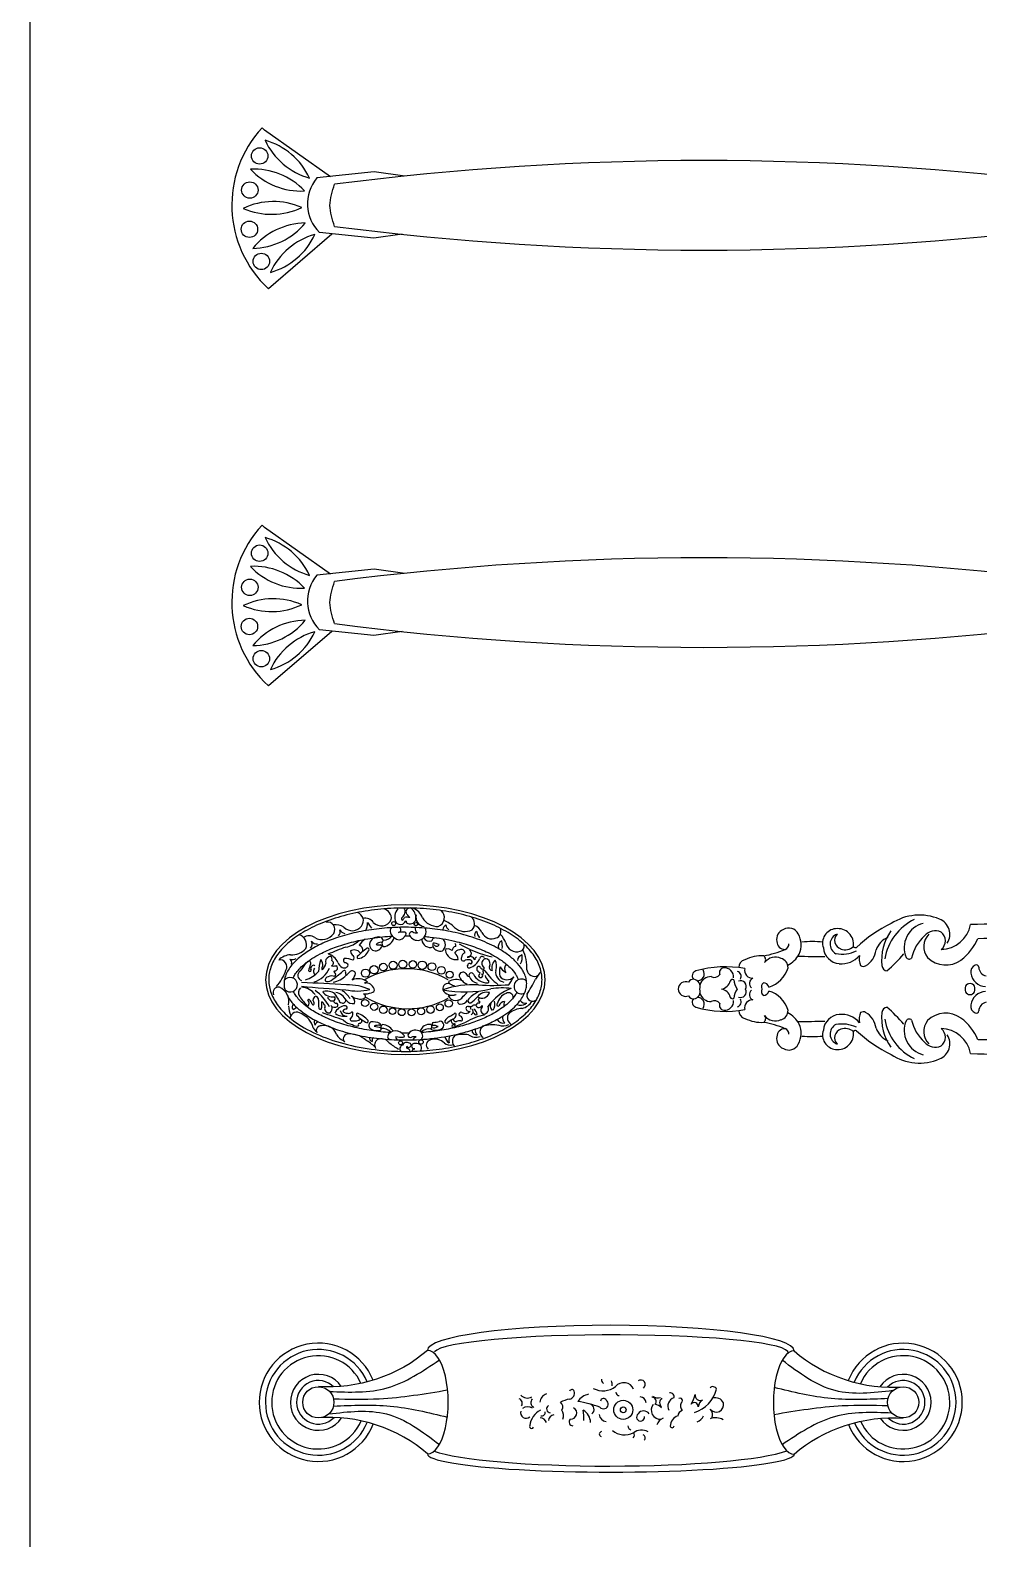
# Model space of a CAD drawing. Header units: millimetres. Extents: x -159347 to -158123, y -76894 to -75818.
# Drawn here: x -159347.4 to -159194.5, y -76325.1 to -76082.1 of the extents above; entities that cross this region are included whole.
import ezdxf

# ---------------------------------------------------------------- set-up
doc = ezdxf.new("R2010")
doc.units = ezdxf.units.MM
doc.header["$LTSCALE"] = 2
doc.header["$MEASUREMENT"] = 0
doc.layers.get('0').update_dxf_attribs({"linetype": 'CONTINUOUS'})
doc.layers.add('标注', color=7, linetype='CONTINUOUS', lineweight=25)

# ---------------------------------------------------------------- blocks, each defined once
blk = doc.blocks.new('新拉手1')
at = {"color": 0, "lineweight": -3}
for centre, radius in [((125347.45, 12451.76), 1.48), ((125360.79, 12452.35), 1.33), ((125329.4, 12426.65), 2.41), ((125335.18, 12429.16), 2.27), ((125341.29, 12430.7), 2.45), ((125347.4, 12431.72), 2.3), ((125353.64, 12432.43), 2.28), ((125360.01, 12432.37), 2.23), ((125366.05, 12431.73), 2.13), ((125372.1, 12430.82), 2.48), ((125377.95, 12428.83), 2.34), ((125383.88, 12426.4), 2.31), ((125328.79, 12407.92), 2.34), ((125334.23, 12405.06), 2.53), ((125378.1, 12404.72), 2.73), ((125383.65, 12406.96), 2.66), ((125340.34, 12402.71), 2.55), ((125346.63, 12401.8), 2.73), ((125352.8, 12401.19), 2.45), ((125359.36, 12401.13), 2.56), ((125365.65, 12401.81), 2.62), ((125372.09, 12402.98), 2.5), ((125350.7, 12374.97), 1.12), ((125365.29, 12374.6), 1.28)]:
    blk.add_circle(centre, radius, dxfattribs=at)
for centre, radius, start, end in [((125340.68, 12453.81), 3.41, 280.16255, 49.483), ((125350.16, 12455.53), 3.02, 135.74765, 205.73518), ((125351.77, 12454.52), 1.82, 252.71703, 16.53972), ((125351.25, 12458.29), 2.17, 276.95513, 348.63437), ((125351.87, 12454.41), 1.76, 20.74193, 101.73681), ((125355.48, 12453.88), 1.41, 41.07103, 134.43883), ((125357.36, 12458.66), 2.96, 195.15371, 251.41777), ((125356.42, 12455.33), 0.532, 284.01846, 93.47048), ((125358.59, 12456.25), 2.67, 291.38235, 37.94445), ((125340.52, 12417.87), 44.17, 50.66224, 60.6735), ((125373.71, 12453.67), 4.03, 300.98635, 34.81149), ((125304.73, 12445), 4.32, 306.53607, 60.46108), ((125311.59, 12440.12), 8.55, 55.10243, 107.72779), ((125308.12, 12444.16), 4.06, 347.86614, 49.48578), ((125311.43, 12444.34), 2.78, 353.24113, 100.17201), ((125319.99, 12467.93), 21.08, 260.43825, 284.9959), ((125322.21, 12451.13), 4.82, 312.19376, 48.1636), ((125328.38, 12448.01), 5.84, 49.56825, 104.23669), ((125323.63, 12450.47), 5.8, 331.99792, 19.58446), ((125325.64, 12446.99), 6.44, 12.06366, 57.52259), ((125338.44, 12459.29), 9.28, 227.42431, 287.83098), ((125342.45, 12449.96), 6.73, 258.34791, 316.64851), ((125349.68, 12447.76), 3.36, 131.6768, 251.3029), ((125350.64, 12456.93), 4.2, 220.34122, 278.01645), ((125351.02, 12449.66), 5.63, 244.55, 334.12035), ((125348.9, 12452.63), 4.51, 293.71239, 330.31456), ((125352.01, 12453.39), 5.05, 255.16843, 290.12615), ((125354.92, 12453.8), 1.17, 111.36021, 274.80368), ((125354.4, 12447.09), 1.69, 3.6417, 112.86542), ((125356.77, 12455.3), 3.19, 236.59275, 331.21786), ((125359.16, 12447.77), 0.95, 96.00431, 184.73397), ((125365.02, 12453), 8.62, 217.93773, 264.45212), ((125359.02, 12422.94), 25.78, 79.17323, 89.91107), ((125362.14, 12448.68), 1.78, 346.50435, 76.07948), ((125364.29, 12449.48), 5.06, 268.7677, 347.32935), ((125372.6, 12450.49), 7.49, 223.66064, 277.15293), ((125366.83, 12447.97), 2.44, 9.42821, 63.17371), ((125373.3, 12455.72), 6.03, 217.60362, 294.35464), ((125401.5, 12481.57), 35.91, 228.00266, 239.94409), ((125377.06, 12450.87), 2.32, 309.2919, 14.59827), ((125378.91, 12449.36), 2.13, 342.60468, 79.35113), ((125393.97, 12462.28), 15.76, 228.44503, 276.01303), ((125394.8, 12449.82), 3.32, 284.37006, 40.78385), ((125394.57, 12442.5), 9.08, 28.83035, 66.84541), ((125410.55, 12449.53), 8.45, 198.26695, 282.04769), ((125412.57, 12444.39), 3.14, 265.25906, 27.32299), ((125286.65, 12436.16), 4.53, 316.79718, 68.77235), ((125294.21, 12431.44), 9.82, 74.95451, 114.03382), ((125293.84, 12434.89), 4.63, 28.20737, 103.80659), ((125289.99, 12435.88), 4.45, 348.06811, 52.00858), ((125300.68, 12465), 24.39, 260.74271, 285.75775), ((125298.86, 12471.24), 37.69, 280.87576, 301.00073), ((125357.93, 12344.46), 102.47, 107.53096, 112.77244), ((125321.3, 12437.07), 0.986, 77.97243, 198.46581), ((125323.25, 12437.47), 2.98, 193.90462, 257.17407), ((125322.18, 12443.04), 5.05, 262.32557, 295.56632), ((125324.44, 12435.99), 2.49, 23.26899, 91.88557), ((125327.63, 12433.96), 3.15, 106.59686, 177.08603), ((125325.54, 12440.41), 0.426, 33.79025, 304.70853), ((125325.54, 12437.8), 2.28, 351.37487, 83.67201), ((125326.32, 12441.53), 0.979, 244.57823, 40.23655), ((125323.8, 12444.7), 8.26, 290.73504, 317.41225), ((125322.79, 12444.86), 11.51, 302.00354, 323.25812), ((125330.79, 12438.24), 1.25, 347.76466, 136.15323), ((125335.22, 12440.89), 2.61, 140.52198, 280.18852), ((125337.77, 12436.94), 7.24, 62.6739, 129.15429), ((125346.36, 12397.68), 42.02, 99.59523, 104.73179), ((125339.38, 12436.07), 6.49, 78.44194, 119.26917), ((125339.57, 12448.89), 7.91, 244.81076, 272.29646), ((125339.33, 12440.06), 0.95, 271.5854, 75.43552), ((125342.13, 12441.88), 1.82, 124.9577, 230.27347), ((125342.11, 12446.62), 6.24, 259.44576, 343.06088), ((125372.97, 12448.71), 8.28, 211.58999, 266.20718), ((125371.94, 12442.19), 1.81, 285.35408, 28.74686), ((125373.91, 12443.52), 0.598, 103.04159, 230.93759), ((125344.07, 12321.15), 124.9, 74.25323, 76.26158), ((125375.82, 12435.2), 9.14, 58.32071, 102.98839), ((125374.57, 12440.28), 0.709, 118.3046, 245.34783), ((125375.03, 12449.75), 8.88, 264.87254, 289.29096), ((125379.58, 12452.4), 13.82, 247.42547, 272.39595), ((125378.39, 12441), 2.99, 306.31705, 41.62541), ((125382.94, 12438.22), 1.03, 105.93347, 204.24685), ((125393.79, 12447.53), 15.3, 219.53011, 251.40026), ((125375.07, 12421.79), 19.01, 41.07855, 66.47615), ((125387.76, 12438.06), 1.74, 115.41196, 212.62838), ((125390.87, 12431.2), 6.87, 77.05136, 126.3063), ((125387.34, 12440.6), 1.02, 251.60207, 39.35168), ((125389.26, 12436.36), 5.02, 53.91767, 102.93434), ((125395.69, 12433.26), 3.87, 121.50477, 187.52939), ((125390.08, 12428.65), 11.96, 48.46226, 79.73701), ((125392.7, 12436.91), 1.03, 340.13315, 106.41978), ((125507.07, 12730.59), 312.63, 249.58382, 252.22315), ((125414.14, 12441.24), 2.38, 265.70332, 349.99741), ((125397.28, 12429.11), 24.48, 33.25306, 40.02906), ((125413.29, 12438.81), 3.78, 338.19225, 32.29986), ((125430.87, 12445.77), 13.52, 193.88216, 247.14958), ((125428.41, 12436.67), 4.36, 230.27778, 353.89419), ((125283.97, 12419.95), 10.23, 103.88556, 149.31883), ((125279.28, 12422.34), 4.19, 34.2539, 101.01173), ((125282.47, 12420.74), 7.05, 69.33026, 117.96393), ((125280.68, 12444.89), 15.03, 273.17936, 308.08821), ((125277.55, 12447.13), 32.15, 290.21872, 324.87429), ((125288.47, 12428.92), 9.47, 292.25973, 347.79512), ((125288.15, 12427.68), 5.38, 333.673, 11.3312), ((125291.89, 12430.73), 5.54, 281.24875, 332.23818), ((125297.33, 12427.59), 0.774, 300.22291, 133.5733), ((125305.32, 12427.38), 6.09, 143.34271, 200.25013), ((125298.31, 12428.18), 4.06, 323.64437, 47.24381), ((125306.71, 12430.26), 3.29, 92.3478, 209.60293), ((125305.69, 12430.96), 2.74, 309.02304, 71.06812), ((125307.73, 12428.59), 0.406, 142.34573, 275.40656), ((125310.34, 12426.05), 3.34, 89.77828, 140.21151), ((125311.26, 12425.47), 2.15, 154.26274, 179.9332), ((125309.05, 12424.38), 1.1, 289.54249, 87.11113), ((125309.67, 12428.4), 2.03, 260.05423, 327.24546), ((125310.08, 12427.96), 1.45, 333.04432, 79.27647), ((125336.92, 12398.42), 35.54, 128.1682, 137.65541), ((125311.37, 12432.08), 1.93, 18.13221, 102.8224), ((125315.03, 12433.88), 4.09, 178.80224, 239.51572), ((125312.41, 12429.97), 2.28, 254.6632, 304.64354), ((125315.83, 12431.96), 2.32, 117.48254, 223.78021), ((125315.69, 12424.86), 3.8, 78.66389, 121.48171), ((125315.82, 12429.62), 0.979, 131.674, 262.29217), ((125315.2, 12424.53), 1.85, 357.964, 97.70677), ((125318.55, 12428.95), 4.19, 56.8948, 137.45135), ((125316.08, 12429.72), 2.15, 8.32186, 106.49183), ((125316.83, 12429.9), 1.38, 253.1343, 5.46453), ((125321.54, 12421.88), 5.18, 85.43209, 150.07872), ((125321.29, 12433.87), 1.48, 252.49807, 28.06109), ((125322.18, 12425.66), 1.41, 299.36256, 99.23852), ((125325.21, 12433.84), 0.774, 159.27999, 327.62025), ((125355.4, 12383.54), 57.98, 117.21006, 120.62628), ((125356.06, 12375.71), 54.38, 59.63332, 118.89121), ((125388.89, 12433.76), 0.725, 272.08781, 45.48251), ((125395.96, 12425.93), 5.3, 171.91972, 231.4562), ((125391.94, 12421.52), 5.3, 33.95425, 103.35795), ((125392.38, 12432.9), 0.55, 195.27131, 301.13405), ((125394.64, 12430.12), 3.03, 79.06838, 130.53714), ((125395.69, 12430), 3.13, 31.97644, 98.73089), ((125395.88, 12430.59), 4.34, 9.38422, 94.69563), ((125396.98, 12429.46), 1.36, 136.99928, 261.38121), ((125397.46, 12424.75), 10.29, 56.37443, 98.83717), ((125396.22, 12432.75), 2.39, 264.20472, 332.82577), ((125398.3, 12424.65), 1.79, 61.13356, 209.779), ((125396.2, 12436.18), 8.09, 274.02632, 337.44106), ((125399.1, 12424.26), 1.96, 0.75239, 88.10498), ((125403.16, 12427.84), 1.5, 151.52345, 251.01102), ((125403.77, 12425.96), 3.23, 39.24099, 126.52064), ((125402.92, 12424.87), 1.58, 3.55329, 98.86465), ((125409.82, 12429.57), 4.48, 133.5035, 190.79449), ((125407.2, 12429.8), 3.06, 350.04232, 98.71676), ((125432.71, 12441.93), 28.7, 207.15748, 235.68751), ((125410.86, 12428.54), 0.968, 131.59283, 255.7098), ((125413.03, 12427.88), 2.43, 186.38131, 249.88183), ((125423.9, 12427.36), 11.84, 165.66089, 188.56573), ((125412.95, 12429.35), 1.07, 16.81463, 118.60153), ((125397.66, 12426.09), 16.7, 354.77426, 12.33269), ((125419.96, 12426.79), 2.91, 178.05065, 227.63765), ((125417.75, 12426.87), 0.694, 28.66903, 178.56312), ((125424.02, 12428.6), 5.83, 193.85301, 228.00258), ((125423.33, 12426.66), 2.92, 142.2571, 224.98366), ((125404.25, 12408.37), 26.16, 31.60716, 50.13879), ((125431.84, 12426.99), 3.8, 104.96127, 147.16565), ((125428.74, 12428.96), 2.72, 314.5101, 38.83836), ((125420.76, 12428.32), 13.01, 359.83508, 28.33885), ((125444.22, 12425.64), 10.63, 169.72588, 244.40303), ((125274.76, 12421.52), 3.68, 349.20913, 137.13728), ((125789.92, 12122.39), 592.23, 149.74091, 150.84296), ((125282.04, 12415.53), 4.79, 225.50904, 116.90852), ((125290.39, 12422.74), 3.07, 175.93387, 302.81911), ((125294.61, 12459.2), 42.65, 261.99115, 279.86656), ((125318.78, 12345.85), 73.29, 78.56789, 103.30376), ((125307.78, 12417.94), 5.27, 57.02876, 161.27803), ((125304.68, 12426.87), 7.48, 255.36525, 322.94155), ((125313.4, 12478.68), 64.16, 266.86148, 288.07674), ((125302.14, 12436.67), 19.22, 295.27978, 320.86057), ((125324.42, 12414.77), 8.46, 122.04683, 149.03397), ((125324.8, 12419.18), 5.6, 25.79991, 150.42241), ((125332.15, 12390.52), 31.18, 94.26009, 104.00644), ((125327.3, 12414.56), 6.77, 27.48808, 113.45889), ((125329.9, 12417.11), 3.46, 240.72203, 9.70112), ((125379.69, 12417.82), 1.82, 91.69657, 202.61176), ((125383.55, 12419.17), 5.91, 200.20539, 277.06425), ((125384.59, 12405.08), 15.39, 88.48088, 108.79629), ((125388.98, 12385.88), 32.7, 76.60314, 104.34687), ((125396.49, 12455.06), 40.62, 247.39867, 269.30568), ((125386.98, 12418.81), 5.13, 66.20532, 131.91525), ((125385.72, 12422.52), 2.18, 177.06124, 250.57557), ((125388.46, 12417.63), 5.9, 44.64376, 84.26608), ((125405.6, 12430.26), 13.68, 209.57782, 240.4617), ((125404.93, 12429.03), 9.73, 207.9195, 258.03), ((125350.73, 11647.44), 771.62, 84.45173, 86.59465), ((125487.23, 12479.21), 102.19, 212.5116, 215.17513), ((125404.74, 12423.51), 1.48, 99.7556, 231.46697), ((125408.73, 12427.06), 8.4, 233.20303, 285.15811), ((125404.99, 12414.33), 8.11, 34.48929, 98.31313), ((125405.25, 12422.03), 3.04, 9.22959, 104.54409), ((125416.86, 12424.35), 2.58, 175.1655, 250.25789), ((125414.85, 12424.87), 3.16, 291.11061, 355.77947), ((125425.78, 12427.52), 11.43, 215.35542, 267.34228), ((125420.63, 12424.65), 0.636, 216.55262, 355.05635), ((125423.37, 12419.54), 4.05, 308.96447, 38.77081), ((125432.72, 12414.44), 4.71, 42.41179, 325.09971), ((125466.75, 12394.11), 33.05, 139.33537, 160.864), ((125440.34, 12419.55), 3.56, 258.62039, 24.01706), ((125257.28, 12418.07), 17.02, 314.33552, 335.19421), ((125273.74, 12404.33), 4.69, 5.73347, 123.08352), ((125338.76, 12380.61), 59.15, 145.09978, 151.0171), ((125291.43, 12405.22), 5.99, 38.60216, 137.423), ((125301.29, 12273.37), 141.51, 86.51721, 94.4742), ((125288.59, 12403.84), 4.4, 319.42279, 36.00272), ((125287.3, 12397.43), 10.23, 32.34819, 61.64527), ((125291.71, 12405.98), 7.13, 353.50779, 76.18173), ((125282.58, 12406.3), 13.78, 345.72859, 11.08703), ((125259.39, 12369.34), 58.88, 37.74466, 49.83405), ((125303.99, 12412.43), 0.801, 86.31398, 216.32082), ((125300.12, 12407.24), 5.71, 12.0536, 55.57346), ((125304.07, 12402.75), 10.48, 27.71785, 90.15945), ((125306.55, 12405.63), 0.645, 202.23998, 40.78258), ((125307.54, 12406.72), 0.839, 61.51302, 233.17031), ((125308.44, 12408.56), 1.22, 103.53819, 245.4641), ((125308.63, 12408.52), 1.32, 334.25219, 110.82317), ((125309.99, 12406.88), 1.08, 99.76167, 205.06433), ((125308.84, 12404.15), 2.28, 314.55379, 85.48758), ((125308.9, 12406.17), 7.63, 21.38706, 74.53492), ((125314.7, 12408.23), 1.49, 204.19493, 29.08275), ((125316, 12406.75), 2.21, 10.93507, 90.05456), ((125316.91, 12409.69), 4.2, 31.86737, 83.82989), ((125320.08, 12408.82), 2.53, 220.86622, 359.76517), ((125324.55, 12421.71), 10.62, 247.40649, 297.83313), ((125316.56, 12406.92), 6.34, 17.30959, 51.86077), ((125318.64, 12395.04), 21.32, 63.3493, 70.82509), ((125327.69, 12412.35), 1.82, 359.31429, 73.48041), ((125356.99, 12459.84), 55.77, 240.74001, 299.35346), ((125383.69, 12411.78), 1.62, 68.73834, 142.87456), ((125388.34, 12419.58), 9.04, 228.91453, 295.45327), ((125402.73, 12403.54), 13.13, 143.16192, 164.42468), ((125392.28, 12407.7), 2.29, 195.9495, 307.80487), ((125399.85, 12401.65), 7.48, 118.31577, 145.46939), ((125473.87, 13753.59), 1341.4, 266.67204, 267.93008), ((125407.09, 12398.42), 14.59, 98.96938, 137.69134), ((125394.92, 12407.11), 1.78, 343.41133, 39.22175), ((125397.47, 12406.13), 0.966, 150.83677, 334.57448), ((125483.31, 12303.53), 132.9, 125.57997, 129.74498), ((125404.58, 12407.87), 1.62, 126.07461, 248.94656), ((125405.62, 12413.04), 4.35, 242.69064, 301.44713), ((125403.66, 12405.93), 0.546, 300.19431, 52.80123), ((125408.25, 12409.07), 3.41, 59.27331, 131.7187), ((125421.66, 12397.47), 15.81, 106.46221, 157.02616), ((125407.58, 12411.75), 2.43, 277.3299, 6.08918), ((125386.48, 12407.21), 27.88, 340.95972, 357.09672), ((125427.63, 12394.5), 17.47, 106.14941, 139.67437), ((125412.48, 12405.24), 5.01, 0.88106, 34.19157), ((125420, 12404.85), 0.947, 36.37882, 166.22197), ((125424.37, 12408.43), 3.4, 299.47347, 74.57136), ((125306.88, 12403.62), 28.5, 177.63514, 204.95841), ((125292.19, 12396.06), 10.76, 153.49237, 185.41046), ((125280.45, 12399.09), 4.17, 284.33316, 353.71559), ((125306.52, 12402.28), 8.25, 159.48362, 207.68049), ((125294.34, 12403.41), 6.95, 314.52908, 14.69909), ((125300.99, 12403.19), 1.98, 342.59175, 87.86623), ((125285.26, 12324.46), 73.53, 59.45237, 77.52079), ((125305.99, 12400.87), 3.55, 150.84124, 238.44976), ((125305.15, 12399.95), 2.35, 244.28016, 329.4229), ((125307.59, 12397.88), 1.79, 217.34432, 349.3302), ((125307.23, 12403.62), 0.998, 132.6693, 212.90892), ((125304.97, 12400.6), 2.87, 320.18811, 60.0572), ((125306.98, 12402.52), 1.89, 19.82898, 102.89085), ((125310.41, 12404.97), 2.45, 227.71402, 270.82772), ((125318.99, 12393.68), 10.39, 108.34131, 158.11508), ((125310.27, 12398.12), 2.08, 299.09236, 4.7229), ((125315.67, 12399.65), 3.59, 202.25326, 299.11394), ((125315.89, 12399.57), 1.71, 122.89518, 213.14173), ((125316.87, 12405.37), 7.15, 250.3188, 284.64427), ((125317.04, 12394.15), 2.39, 80.9404, 237.23148), ((125315.83, 12401.99), 1.31, 228.77572, 334.98031), ((125315.96, 12402.23), 1.32, 322.64609, 100.61004), ((125319.85, 12397.47), 1.52, 327.22509, 139.95441), ((125317.75, 12396.95), 3.39, 288.9855, 354.80471), ((125324.7, 12391.15), 6.93, 8.45341, 102.26481), ((125328.55, 12398.38), 5.34, 184.82523, 235.35672), ((125389.26, 12389.13), 8.28, 95.01666, 158.07907), ((125360.81, 12422.43), 38.53, 304.56256, 317.00272), ((125388.38, 12396.62), 0.77, 322.14801, 78.52653), ((125392.95, 12396.87), 1.91, 127.43885, 225.75406), ((125396.81, 12411.52), 14.06, 249.05116, 272.60169), ((125397.51, 12400.77), 2.78, 61.01382, 159.78805), ((125397.21, 12402.59), 2.46, 200.3961, 268.28774), ((125396.37, 12398.69), 1.63, 311.44452, 62.0648), ((125394.22, 12396.31), 8.31, 25.50023, 56.07088), ((125410.25, 12403.51), 9.28, 203.01708, 255.26816), ((125403.51, 12403.62), 1.7, 129.36335, 244.79119), ((125403.5, 12404.28), 1.25, 69.24001, 148.67475), ((125404.34, 12396.76), 5.54, 74.39018, 106.34442), ((125406.24, 12400.4), 1.75, 103.42704, 248.46078), ((125408.2, 12397.87), 2.75, 160.98761, 199.01244), ((125406.78, 12397.26), 1.22, 193.30315, 311.08194), ((125406.32, 12399.46), 3.36, 291.93819, 20.9019), ((125416.75, 12399.3), 7.41, 132.20685, 169.41581), ((125410.08, 12403.83), 1.95, 310.33442, 29.62732), ((125418.03, 12402.33), 6.69, 179.84953, 218.99391), ((125417.54, 12402.81), 1.06, 209.38826, 324.4303), ((125414.92, 12405.27), 2.57, 319.19986, 1.06923), ((125417.36, 12403.96), 2.05, 300.66327, 33.04242), ((125420.6, 12400.45), 1.35, 143.9726, 322.55283), ((125399.24, 12409.57), 21.91, 337.64281, 349.06174), ((125485.35, 12359.24), 75.2, 142.0692, 147.16737), ((125431.06, 12393.68), 4.42, 65.98281, 121.4174), ((125434.58, 12399.98), 2.85, 159.41562, 232.77461), ((125431.48, 12407.42), 12.57, 274.37214, 314.02802), ((125439.26, 12402.65), 4.38, 148.53421, 282.67344), ((125283.8, 12389.05), 3.75, 103.32578, 191.00509), ((125285.01, 12385.62), 7.37, 12.67646, 106.34953), ((125304.43, 12391.12), 12.83, 197.57841, 227.31342), ((125307.37, 12389.24), 12.93, 172.66241, 195.09417), ((125292.82, 12389.71), 4.36, 298.17135, 16.36837), ((125321.26, 12393.89), 2.41, 183.35954, 297.52131), ((125322.38, 12395.07), 3.33, 270.0066, 340.86614), ((125325.99, 12388.86), 1.31, 150.26455, 246.62315), ((125324.39, 12392.21), 2.74, 279.64213, 0.12484), ((125329.83, 12395.11), 3.95, 227.03004, 283.50462), ((125331.07, 12391.79), 0.617, 238.51955, 37.77829), ((125336.67, 12388.43), 5.11, 128.28996, 230.11466), ((125334.77, 12386.8), 5.78, 31.52553, 102.56942), ((125337.23, 12387.48), 1.85, 26.01113, 151.94331), ((125341.01, 12401.15), 13.9, 247.09484, 264.28076), ((125151.6, 12393.59), 188.13, 358.09084, 358.8515), ((125341.58, 12384.86), 5.31, 4.32374, 110.90655), ((125372.79, 12381.45), 8.24, 94.47191, 162.97346), ((125369.88, 12387.67), 3.02, 310.75447, 41.4676), ((125374.07, 12389.44), 1.05, 148.13743, 262.80176), ((125377.17, 12387.83), 4.53, 65.14099, 151.48947), ((125373.45, 12391.48), 4.69, 267.89526, 315.0632), ((125375.06, 12384.82), 3.75, 63.07491, 107.407), ((125375.27, 12389.51), 6.19, 258.81964, 333.24184), ((125376.66, 12388.25), 4.41, 339.76519, 56.88729), ((125382.31, 12391.59), 0.966, 139.67932, 291.60359), ((125379.03, 12393.75), 10.11, 298.19859, 329.76542), ((125389.19, 12392.22), 3.83, 171.91721, 248.23461), ((125390.93, 12396.85), 5.06, 219.93958, 300.4068), ((125398.51, 12375.24), 14.88, 98.11926, 135.6831), ((125389.61, 12392.16), 3.89, 4.85415, 59.05674), ((125345.51, 12534.77), 153.48, 289.36556, 294.07337), ((125415.63, 12384.14), 3.67, 32.27105, 102.03887), ((125421.86, 12387.92), 3.62, 129.27384, 210.27168), ((125428.59, 12388.32), 6.55, 156.16834, 255.72224), ((125431.26, 12383.54), 11.41, 84.06678, 139.41095), ((125299.68, 12379.83), 4.35, 106.91155, 210.66248), ((125301.25, 12377.35), 7.23, 25.35423, 113.1889), ((125314.65, 12382.93), 7.29, 199.88357, 254.23354), ((125303.03, 12378.4), 8.29, 8.66524, 41.28039), ((125309.55, 12382.09), 2.96, 304.52865, 18.58229), ((125318.49, 12374.77), 5.93, 137.74045, 227.90293), ((125318.63, 12369.35), 10.44, 48.14439, 115.75055), ((125340.33, 12391.8), 20.78, 224.88489, 247.76792), ((125326.18, 12374.69), 5.1, 9.4109, 52.76694), ((125329.2, 12379.04), 4.05, 299.75581, 350.55323), ((125338.26, 12370.76), 6.07, 109.44495, 230.00137), ((125336.75, 12365.47), 11.02, 28.763, 92.69122), ((125338.82, 12385.66), 1.53, 276.42078, 7.06671), ((125341.83, 12381.42), 4.68, 29.86955, 108.69668), ((125349.99, 12379.89), 5.84, 105.45943, 203.41843), ((125344.57, 12370.41), 6.24, 346.34305, 82.08713), ((125349.39, 12379.26), 6.33, 31.5563, 98.69968), ((125350.56, 12375.8), 4.83, 61.81644, 99.49321), ((125348.4, 12377.96), 2.94, 344.35846, 62.41045), ((125353.45, 12381.6), 1.65, 248.23731, 36.15557), ((125358.43, 12381.43), 1.22, 113.76556, 251.52638), ((125361.76, 12380.97), 4.14, 51.4904, 157.55582), ((125359.68, 12388.78), 8.66, 259.11711, 286.91947), ((125362.48, 12378.67), 1.85, 98.7651, 238.80927), ((125361.68, 12379.07), 5.79, 15.28171, 62.58874), ((125372.17, 12377.35), 8.03, 92.24213, 138.23757), ((125363.95, 12379.25), 3.57, 326.91926, 22.0382), ((125375.06, 12386.18), 2.92, 189.34357, 250.12845), ((125367.53, 12366.55), 16.48, 26.39276, 42.41013), ((125389.43, 12374.82), 7.21, 142.15305, 187.4797), ((125392.31, 12371.74), 7.53, 44.01429, 143.61181), ((125395.75, 12375.83), 5.43, 31.30252, 74.80091), ((125402.97, 12384.69), 9.33, 235.82376, 280.12745), ((125404.26, 12380.02), 4.1, 139.23319, 199.45209), ((125408.5, 12378.49), 4.9, 148.86926, 279.09359), ((125412.05, 12375.44), 9.55, 60.89146, 144.18835), ((125420.36, 12388.57), 6.03, 232.54478, 307.45828), ((125356.76, 12374.89), 11.13, 201.66718, 248.25163), ((125354.65, 12370.94), 3.92, 70.31046, 174.70911), ((125359.27, 12371.16), 8.53, 179.05065, 231.17908), ((125354.51, 12367.21), 2.76, 257.81003, 10.04737), ((125411.03, 12413.26), 70.51, 217.10602, 220.259), ((125356.92, 12380.65), 10.15, 257.93103, 277.62121), ((125355.32, 12372.82), 1.93, 7.55203, 70.51491), ((125357.42, 12373.15), 0.206, 203.51289, 340.63751), ((125365.09, 12368.22), 8.92, 129.95248, 146.93548), ((125362.6, 12366.69), 4.79, 125.48642, 207.5877), ((125389.91, 12352.89), 36.26, 147.56646, 150.78715), ((125359.39, 12371.41), 0.928, 297.15991, 95.04729), ((125360.62, 12371.11), 4.14, 37.6267, 107.57287), ((125356.77, 12370.37), 7.84, 317.48789, 24.66939), ((125373.22, 12371.33), 6.45, 173.86984, 256.39467), ((125373.27, 12369.01), 7.13, 42.3256, 155.02451), ((125383.78, 12377.51), 6.41, 215.24761, 282.94545), ((125390.56, 12372.72), 5.54, 141.03033, 251.90453)]:
    blk.add_arc(centre, radius, start, end, dxfattribs=at)
at = {"color": 0, "lineweight": -3, "extrusion": (0, 0, -1)}
blk.add_ellipse((125357.66, 12411.19), major_axis=(-91.07, 0), ratio=0.535005, dxfattribs=at)
at = {"color": 0, "lineweight": -3}
for points, knots in [([(125268.59, 12411.19), (125268.59, 12413.98), (125269.07, 12416.77), (125271.01, 12422.29), (125272.47, 12425.03), (125276.36, 12430.37), (125278.79, 12432.97), (125284.54, 12437.91), (125287.87, 12440.25), (125295.31, 12444.59), (125299.42, 12446.58), (125308.28, 12450.12), (125313.03, 12451.68), (125323, 12454.3), (125328.22, 12455.36), (125338.94, 12456.96), (125344.45, 12457.49), (125355.55, 12458), (125361.14, 12457.97), (125373.89, 12457.28), (125381, 12456.43), (125394.62, 12453.84), (125401.13, 12452.1), (125413.15, 12447.85), (125418.67, 12445.35), (125428.37, 12439.73), (125432.56, 12436.62), (125438.65, 12430.73), (125440.85, 12428.02), (125444.22, 12422.49), (125445.4, 12419.66), (125446.73, 12413.99), (125446.89, 12411.14), (125446.21, 12405.45), (125445.36, 12402.61), (125442.64, 12397.01), (125440.77, 12394.26), (125436.03, 12388.93), (125433.17, 12386.37), (125426.55, 12381.55), (125422.79, 12379.29), (125414.52, 12375.19), (125410.01, 12373.35), (125400.39, 12370.14), (125395.29, 12368.78), (125384.68, 12366.59), (125379.18, 12365.77), (125367.97, 12364.69), (125362.27, 12364.44), (125350.89, 12364.51), (125345.2, 12364.84), (125334.05, 12366.06), (125328.59, 12366.95), (125318.09, 12369.27), (125313.05, 12370.7), (125303.58, 12374.03), (125299.15, 12375.93), (125291.07, 12380.13), (125287.42, 12382.43), (125281.03, 12387.32), (125278.29, 12389.92), (125273.8, 12395.29), (125272.06, 12398.07), (125269.6, 12403.68), (125268.87, 12406.53), (125268.61, 12409.98), (125268.59, 12410.59), (125268.59, 12411.19)], [0, 0, 0, 0, 0.1857, 0.1857, 0.3714, 0.3714, 0.5571, 0.5571, 0.7428, 0.7428, 0.9285, 0.9285, 1.1142, 1.1142, 1.2999, 1.2999, 1.4856, 1.4856, 1.6713, 1.6713, 1.912653, 1.912653, 2.154005, 2.154005, 2.395357, 2.395357, 2.636709, 2.636709, 2.826494, 2.826494, 3.01628, 3.01628, 3.206066, 3.206066, 3.395852, 3.395852, 3.585637, 3.585637, 3.775423, 3.775423, 3.965209, 3.965209, 4.154995, 4.154995, 4.34478, 4.34478, 4.534566, 4.534566, 4.724352, 4.724352, 4.914137, 4.914137, 5.103923, 5.103923, 5.293709, 5.293709, 5.483495, 5.483495, 5.67328, 5.67328, 5.863066, 5.863066, 6.052852, 6.052852, 6.242637, 6.242637, 6.283185, 6.283185, 6.283185, 6.283185]), ([(125278.59, 12413.75), (125278.59, 12414.76), (125278.69, 12415.76), (125279.14, 12417.83), (125279.48, 12418.89), (125280.45, 12421.12), (125281.07, 12422.28), (125282.67, 12424.66), (125283.63, 12425.89), (125285.91, 12428.37), (125287.23, 12429.63), (125290.22, 12432.12), (125291.89, 12433.35), (125295.95, 12436.01), (125298.4, 12437.41), (125303.75, 12440.06), (125306.64, 12441.31), (125312.77, 12443.6), (125316.02, 12444.65), (125324.84, 12447.06), (125330.64, 12448.23), (125342.65, 12449.88), (125348.85, 12450.35), (125360.29, 12450.54), (125365.52, 12450.37), (125375.82, 12449.51), (125380.88, 12448.82), (125390.89, 12446.93), (125395.82, 12445.7), (125404.18, 12443.05), (125407.71, 12441.72), (125414.25, 12438.81), (125417.25, 12437.24), (125422.62, 12433.95), (125425, 12432.23), (125429.06, 12428.77), (125430.74, 12427.02), (125432.99, 12424.19), (125433.74, 12423.07), (125434.97, 12420.92), (125435.44, 12419.88), (125436.16, 12417.87), (125436.41, 12416.9), (125436.7, 12415.01), (125436.75, 12414.08), (125436.67, 12412.22), (125436.54, 12411.29), (125436.07, 12409.35), (125435.73, 12408.35), (125434.81, 12406.28), (125434.22, 12405.21), (125432.75, 12402.99), (125431.87, 12401.86), (125428.93, 12398.57), (125426.47, 12396.37), (125421.01, 12392.49), (125418.17, 12390.77), (125411.86, 12387.56), (125408.4, 12386.06), (125400.95, 12383.36), (125396.98, 12382.16), (125388.65, 12380.11), (125384.3, 12379.27), (125375.36, 12377.97), (125370.77, 12377.51), (125361.5, 12377.01), (125356.83, 12376.97), (125347.53, 12377.29), (125342.91, 12377.66), (125333.87, 12378.79), (125329.45, 12379.55), (125320.09, 12381.64), (125315.21, 12383.06), (125306.2, 12386.32), (125302.07, 12388.17), (125295.74, 12391.62), (125293.32, 12393.15), (125289.04, 12396.29), (125287.18, 12397.89), (125284.05, 12401.08), (125282.78, 12402.66), (125281.16, 12405.12), (125280.64, 12406.04), (125279.66, 12408.12), (125279.26, 12409.27), (125278.73, 12411.48), (125278.6, 12412.55), (125278.59, 12413.66), (125278.59, 12413.71), (125278.59, 12413.75)], [0, 0, 0, 0, 0.114246, 0.114246, 0.228492, 0.228492, 0.342739, 0.342739, 0.456985, 0.456985, 0.571231, 0.571231, 0.685477, 0.685477, 0.823228, 0.823228, 0.960978, 0.960978, 1.098728, 1.098728, 1.319497, 1.319497, 1.540265, 1.540265, 1.725246, 1.725246, 1.910228, 1.910228, 2.105353, 2.105353, 2.264135, 2.264135, 2.422917, 2.422917, 2.5817, 2.5817, 2.740482, 2.740482, 2.84647, 2.84647, 2.952459, 2.952459, 3.058447, 3.058447, 3.164436, 3.164436, 3.270425, 3.270425, 3.376413, 3.376413, 3.482402, 3.482402, 3.58839, 3.58839, 3.786142, 3.786142, 3.951318, 3.951318, 4.116494, 4.116494, 4.281669, 4.281669, 4.446845, 4.446845, 4.612021, 4.612021, 4.777197, 4.777197, 4.942372, 4.942372, 5.107548, 5.107548, 5.307307, 5.307307, 5.507067, 5.507067, 5.653031, 5.653031, 5.798994, 5.798994, 5.944958, 5.944958, 6.035176, 6.035176, 6.15641, 6.15641, 6.277645, 6.277645, 6.283185, 6.283185, 6.283185, 6.283185]), ([(125284.93, 12419.34), (125285.09, 12419.65), (125285.27, 12419.98), (125285.95, 12421.13), (125286.55, 12422), (125288.04, 12423.84), (125288.92, 12424.8), (125290.97, 12426.76), (125292.14, 12427.76), (125294.78, 12429.77), (125296.24, 12430.77), (125300.08, 12433.13), (125302.6, 12434.48), (125308.09, 12437.01), (125311.07, 12438.2), (125317.42, 12440.36), (125320.78, 12441.33), (125327.81, 12443.02), (125331.46, 12443.74), (125339.09, 12444.9), (125343.06, 12445.34), (125347.09, 12445.62)], [0.265293, 0.265293, 0.265293, 0.265293, 0.306202, 0.306202, 0.40827, 0.40827, 0.510337, 0.510337, 0.612965, 0.612965, 0.715592, 0.715592, 0.859843, 0.859843, 1.004093, 1.004093, 1.148344, 1.148344, 1.292594, 1.292594, 1.44141, 1.44141, 1.44141, 1.44141]), ([(125367.62, 12445.66), (125371.71, 12445.39), (125375.75, 12444.96), (125383.93, 12443.74), (125388.05, 12442.92), (125395.91, 12440.96), (125399.65, 12439.82), (125406.62, 12437.28), (125409.85, 12435.88), (125415.67, 12432.91), (125418.26, 12431.34), (125422, 12428.7), (125423.33, 12427.63), (125425.63, 12425.57), (125426.61, 12424.57), (125428.27, 12422.65), (125428.96, 12421.72), (125430, 12420.09), (125430.39, 12419.37), (125430.69, 12418.69)], [1.692717, 1.692717, 1.692717, 1.692717, 1.84366, 1.84366, 2.006461, 2.006461, 2.169262, 2.169262, 2.332063, 2.332063, 2.494864, 2.494864, 2.603234, 2.603234, 2.708011, 2.708011, 2.812789, 2.812789, 2.905422, 2.905422, 2.905422, 2.905422]), ([(125345.09, 12383.06), (125343.87, 12383.16), (125342.66, 12383.28), (125335.96, 12384), (125330.61, 12384.9), (125321.45, 12387), (125317.53, 12388.12), (125310.23, 12390.64), (125306.84, 12392.04), (125301.35, 12394.71), (125299.14, 12395.95), (125295.56, 12398.22), (125294.13, 12399.24), (125291.55, 12401.26), (125290.41, 12402.28), (125287.9, 12404.78), (125286.74, 12406.22), (125285.45, 12408.22), (125285.09, 12408.86), (125284.5, 12410.08), (125284.27, 12410.66), (125284.09, 12411.21)], [4.866456, 4.866456, 4.866456, 4.866456, 4.911714, 4.911714, 5.117851, 5.117851, 5.284617, 5.284617, 5.451382, 5.451382, 5.582699, 5.582699, 5.686698, 5.686698, 5.790696, 5.790696, 5.949251, 5.949251, 6.029799, 6.029799, 6.112614, 6.112614, 6.112614, 6.112614]), ([(125430.82, 12410.13), (125430.67, 12409.78), (125430.5, 12409.41), (125429.89, 12408.24), (125429.36, 12407.38), (125428.02, 12405.57), (125427.22, 12404.63), (125425.33, 12402.67), (125424.23, 12401.67), (125421.67, 12399.59), (125420.19, 12398.52), (125416.92, 12396.41), (125415.13, 12395.37), (125410.34, 12392.88), (125407.17, 12391.48), (125400.32, 12388.93), (125396.64, 12387.78), (125388.89, 12385.8), (125384.83, 12384.96), (125376.44, 12383.65), (125372.13, 12383.17), (125367.21, 12382.84), (125366.66, 12382.81), (125366.11, 12382.78)], [3.364157, 3.364157, 3.364157, 3.364157, 3.413707, 3.413707, 3.517207, 3.517207, 3.620707, 3.620707, 3.724207, 3.724207, 3.833582, 3.833582, 3.942957, 3.942957, 4.104417, 4.104417, 4.265876, 4.265876, 4.427335, 4.427335, 4.588795, 4.588795, 4.608991, 4.608991, 4.608991, 4.608991])]:
    blk.add_open_spline(points, degree=3, knots=knots, dxfattribs=at)
for points in [[(125355.28, 12445.97), (125356.86, 12445.99), (125358.44, 12445.99), (125360.02, 12445.97)], [(125357.94, 12382.55), (125356.89, 12382.54), (125355.84, 12382.55), (125354.79, 12382.57)]]:
    blk.add_open_spline(points, degree=3, dxfattribs=at)
blk = doc.blocks.new('LH-46')
for p, q in [((-5.01, -47.47), (-5.68, -52.4)), ((4.34, -47.88), (4.95, -52.44)), ((-5.68, -52.4), (-4.71, -61.62)), ((4.95, -52.44), (4.04, -61.17)), ((-4.87, -59.38), (-12.38, -70)), ((4.32, -59.17), (13.08, -69.37)), ((-12.38, -70), (-12.77, -70.41))]:
    blk.add_line(p, q)
for centre in [(-8.25, -70.79), (8.7, -70.52), (-2.77, -72.37), (3.53, -72.43)]:
    blk.add_circle(centre, 1.32)
for centre, radius, start, end in [((457.07, 0.63), 464.58, 172.658, 187.342), ((-457.7, 0.63), 464.58, 352.658, 7.342), ((0.04, -72.95), 11.22, 114.9122, 164.3557), ((-15.49, -59.74), 11.22, 294.9176, 344.3503), ((-0.58, -56.64), 6.47, 230.3226, 315.5787), ((15.17, -58.89), 11.22, 195.6497, 245.0824), ((-0.35, -72.09), 11.22, 15.6443, 65.0878), ((5.08, -71.72), 11.22, 133.3998, 182.8432), ((-13.83, -64.13), 11.22, 313.4051, 2.8379), ((10.29, -68.57), 11.22, 156.1609, 205.6044), ((-10.09, -68.88), 11.22, 336.1663, 25.599), ((13.74, -63.26), 11.22, 181.0105, 230.454), ((-4.62, -72.11), 11.22, 1.0159, 50.4486), ((-0.36, -56.97), 18.29, 227.3026, 317.3026)]:
    blk.add_arc(centre, radius, start, end)
blk.add_spline([(3.07, -58.74), (-0.31, -59.49), (-3.7, -58.74)], degree=3)
blk = doc.blocks.new('ls123456')
at = {"color": 0, "lineweight": -3}
for centre, radius, start, end in [((325169.38, 85318.25), 1.67, 25.4651, 121.7149), ((325177.13, 85317.5), 2.32, 95.1031, 199.5208), ((325177.28, 85317.3), 2.53, 352.3176, 98.0031), ((325195.72, 85300.2), 22.68, 115.6773, 132.9414), ((325193.42, 85313.47), 8.72, 115.944, 170.0952), ((325190.45, 85313.72), 8.29, 67.0553, 123.3899), ((325192.03, 85316.75), 4.05, 104.3172, 202.7208), ((325192.7, 85318.91), 2.63, 327.1779, 68.0266), ((325193.82, 85321.39), 4.93, 271.4725, 349.2465), ((325204.22, 85193.15), 127.44, 88.5414, 92.4978), ((325169.05, 85318.13), 1.63, 109.841, 193.0784), ((325168.77, 85317.78), 1.31, 180.7937, 270.1616), ((325168.52, 85317.3), 0.864, 287.1316, 5.2278), ((325167.87, 85317.2), 3.5, 335.2283, 30.392), ((325173.17, 85302.69), 15.06, 83.4768, 96.5232), ((325177.75, 85317.33), 1.72, 110.0612, 243.4637), ((325178.23, 85317.94), 1.47, 136.8362, 251.4121), ((325186.75, 85315.22), 3.5, 114.0792, 160.4136), ((325192.36, 85314.79), 8.03, 144.3716, 186.6063), ((325195.59, 85313.73), 6.56, 131.2444, 168.0547), ((325193.99, 85316.93), 2.86, 135.7302, 217.9966), ((325192.98, 85317.25), 2.22, 65.0465, 140.5165), ((325192.82, 85317.85), 1.79, 309.2239, 52.1739), ((325191.94, 85321.67), 8.63, 306.9283, 336.7271), ((325196.24, 85582.49), 264.26, 270.7872, 272.4564), ((325164.95, 85309.78), 5.68, 86.1327, 117.7082), ((325162.66, 85330.73), 15.51, 279.9049, 293.2004), ((325164.92, 85314.84), 0.735, 320.3553, 56.1279), ((325167.2, 85313.1), 2.13, 64.2203, 143.5406), ((325167.76, 85313.57), 1.5, 357.8083, 75.7142), ((325167.25, 85317.71), 4.27, 297.3456, 332.4503), ((325183.22, 86033.75), 718.47, 269.01306, 269.36017), ((325177.73, 85316.97), 2.79, 185.0661, 265.225), ((325177.91, 85321.26), 5.54, 260.3887, 295.2571), ((325177.89, 85317.87), 3.71, 263.9303, 320.5488), ((325178.43, 85318.46), 2.03, 250.8088, 312.2406), ((325180.1, 85317.09), 0.33, 201.8561, 301.8103), ((325183.25, 85314.99), 2.55, 168.165, 206.0249), ((325180.08, 85316.79), 3.39, 299.6091, 353.2665), ((325168.67, 85331.84), 25.06, 311.2759, 320.0833), ((325188.78, 85315.48), 0.563, 211.4153, 314.6657), ((325194.67, 85318.18), 4.21, 225.7252, 305.7466), ((325154.63, 85312.21), 0.825, 105.4848, 220.8792), ((325159.17, 85296.6), 17.08, 79.4476, 106.1992), ((325154.63, 85312.55), 1.12, 268.4457, 33.3278), ((325158.94, 85312.74), 0.754, 93.9399, 204.7611), ((325159.04, 85312.05), 1.45, 354.8235, 96.237), ((325160.88, 85312.15), 0.827, 327.7296, 74.4846), ((325162.48, 85313.67), 1.15, 98.8504, 186.1616), ((325163.51, 85313.08), 1.25, 165.3703, 274.1211), ((325164.83, 85314.81), 4.61, 287.0385, 343.7092), ((325181.38, 85314.54), 0.79, 237.618, 298.3706), ((325185.3, 85313.92), 0.909, 183.1159, 264.2396), ((325199.74, 85312.92), 1.04, 107.0664, 195.2077), ((325201.17, 85312.94), 2.45, 186.8713, 267.4163), ((325199.63, 85313.62), 0.361, 357.3849, 122.8277), ((325201.51, 85313.7), 1.53, 183.0743, 256.9373), ((325152.77, 85310.07), 1.21, 67.7918, 178.8177), ((325152.77, 85310.12), 1.21, 181.1823, 292.2082), ((325154, 85310.82), 0.856, 86.0531, 154.5947), ((325153.85, 85310.45), 1.24, 343.1087, 80.0795), ((325153.85, 85309.73), 1.24, 279.9205, 16.8913), ((325156.81, 85310.29), 1.81, 87.3639, 165.7418), ((325157.4, 85312.98), 1.01, 239.5715, 327.0857), ((325158.23, 85311.84), 1.78, 280.5065, 345.2061), ((325158.23, 85308.34), 1.78, 14.7939, 79.4935), ((325160.3, 85311.29), 0.363, 53.474, 164.4391), ((325163.15, 85311.66), 2.63, 181.5593, 216.4113), ((325163.15, 85308.53), 2.63, 143.5887, 178.4407), ((325161.61, 85310.53), 0.911, 331.1037, 112.811), ((325161.61, 85309.65), 0.911, 247.189, 28.8963), ((325163.94, 85310.99), 0.908, 112.2523, 232.2687), ((325165.88, 85310.4), 0.926, 130.2167, 199.2742), ((325165.88, 85309.79), 0.926, 160.7258, 229.7833), ((325165.27, 85310.16), 0.946, 14.881, 89.4118), ((325198.58, 85310.19), 0.796, 353.1064, 186.8936), ((325198.58, 85310), 0.796, 173.1064, 6.8936), ((325154, 85309.37), 0.856, 205.4053, 273.9469), ((325154.63, 85307.97), 0.825, 139.1208, 254.5152), ((325154.63, 85307.63), 1.12, 326.6722, 91.5543), ((325156.81, 85309.89), 1.81, 194.2582, 272.6361), ((325157.4, 85307.21), 1.01, 32.9143, 120.4285), ((325158.94, 85307.44), 0.754, 155.2389, 266.0601), ((325159.04, 85308.13), 1.45, 263.763, 5.1765), ((325160.3, 85308.89), 0.363, 195.5609, 306.526), ((325160.88, 85308.03), 0.827, 285.5154, 32.2704), ((325163.51, 85307.1), 1.25, 85.8789, 194.6297), ((325163.94, 85309.19), 0.908, 127.7313, 247.7477), ((325165.27, 85310.02), 0.946, 270.5882, 345.119), ((325164.83, 85305.37), 4.61, 16.2908, 72.9615), ((325201.17, 85307.24), 2.45, 92.5837, 173.1287), ((325201.51, 85306.48), 1.53, 103.0627, 176.9257), ((325159.17, 85323.58), 17.08, 253.8008, 280.5524), ((325162.48, 85306.51), 1.15, 173.8384, 261.1496), ((325164.95, 85310.4), 5.68, 242.2918, 273.8673), ((325164.92, 85305.34), 0.735, 303.8721, 39.6447), ((325167.2, 85307.08), 2.13, 216.4594, 295.7797), ((325167.76, 85306.61), 1.5, 284.2858, 2.1917), ((325167.25, 85302.48), 4.27, 27.5497, 62.6544), ((325177.73, 85303.22), 2.79, 94.775, 174.9339), ((325177.89, 85302.31), 3.71, 39.4512, 96.0697), ((325183.25, 85305.19), 2.55, 153.9751, 191.835), ((325181.38, 85305.64), 0.79, 61.6294, 122.382), ((325180.08, 85303.39), 3.39, 6.7335, 60.3909), ((325192.36, 85305.39), 8.03, 173.3937, 215.6284), ((325185.3, 85306.27), 0.909, 95.7604, 176.8841), ((325193.42, 85306.72), 8.72, 189.9048, 244.056), ((325168.67, 85288.34), 25.06, 39.9167, 48.7241), ((325188.78, 85304.7), 0.563, 45.3343, 148.5847), ((325194.67, 85302), 4.21, 54.2534, 134.2748), ((325191.94, 85298.52), 8.63, 23.2729, 53.0717), ((325199.74, 85307.26), 1.04, 164.7923, 252.9336), ((325199.63, 85306.56), 0.361, 237.1723, 2.6151), ((325162.66, 85289.45), 15.51, 66.7996, 80.0951), ((325168.77, 85302.4), 1.31, 89.8384, 179.2063), ((325168.52, 85302.89), 0.864, 354.7722, 72.8684), ((325183.22, 84586.44), 718.47, 90.63983, 90.98694), ((325167.87, 85302.99), 3.5, 329.608, 24.7717), ((325177.13, 85302.69), 2.32, 160.4792, 264.8969), ((325177.75, 85302.85), 1.72, 116.5363, 249.9388), ((325178.23, 85302.24), 1.47, 108.5879, 223.1638), ((325177.28, 85302.88), 2.53, 261.9969, 7.6824), ((325177.91, 85298.92), 5.54, 64.7429, 99.6113), ((325178.43, 85301.72), 2.03, 47.7594, 109.1912), ((325180.1, 85303.1), 0.33, 58.1897, 158.1439), ((325195.72, 85319.98), 22.68, 227.0586, 244.3227), ((325186.75, 85304.96), 3.5, 199.5864, 245.9208), ((325192.03, 85303.43), 4.05, 157.2792, 255.6828), ((325195.59, 85306.46), 6.56, 191.9453, 228.7556), ((325193.99, 85303.25), 2.86, 142.0034, 224.2698), ((325192.82, 85302.34), 1.79, 307.8261, 50.7761), ((325193.82, 85298.8), 4.93, 10.7535, 88.5275), ((325169.05, 85302.05), 1.63, 166.9216, 250.159), ((325169.38, 85301.93), 1.67, 238.2851, 334.5349), ((325173.17, 85317.49), 15.06, 263.4768, 276.5232), ((325192.98, 85302.94), 2.22, 219.4835, 294.9535), ((325192.7, 85301.27), 2.63, 291.9734, 32.8221), ((325196.24, 85037.69), 264.26, 87.5436, 89.2128), ((325190.45, 85306.46), 8.29, 236.6101, 292.9447), ((325204.22, 85427.04), 127.44, 267.5022, 271.4586)]:
    blk.add_arc(centre, radius, start, end, dxfattribs=at)
blk = doc.blocks.new('LC-291')
for centre in [(122675.45, 11988.38), (122769.7, 11988.38)]:
    blk.add_circle(centre, 2.51)
at = {"color": 0, "lineweight": -3}
for radius in [1.54, 0.462]:
    blk.add_circle((122720.56, 11989.59), radius, dxfattribs=at)
for centre, radius, start, end in [((122675.45, 11988.38), 9.53, 21.9992, 338.3653), ((122769.7, 11988.38), 9.53, 201.9992, 158.3653), ((122675.45, 11988.38), 8.52, 22.7273, 337.687), ((122675.45, 11988.38), 7.52, 23.9624, 336.5167), ((122769.7, 11988.38), 8.52, 202.7273, 157.687), ((122769.7, 11988.38), 7.52, 203.9624, 156.5167), ((122675.45, 11988.38), 4.51, 34.7344, 326.1823), ((122769.7, 11988.38), 4.51, 214.7344, 146.1823), ((122675.45, 11988.38), 3.51, 45.411, 315.9963), ((122769.7, 11988.38), 3.51, 225.411, 135.9963)]:
    blk.add_arc(centre, radius, start, end)
for centre, radius, start, end in [((122712.68, 11992.14), 0.327, 12.1819, 171.6725), ((122717.62, 11995.03), 2.17, 241.1301, 307.29), ((122717.63, 11994.13), 0.592, 141.6192, 243.4481), ((122719.26, 11993.69), 0.502, 128.815, 230.5411), ((122720.32, 11990.59), 3.04, 49.4423, 117.0484), ((122719.24, 11992.23), 0.561, 355.9963, 80.9426), ((122724.03, 11993.49), 0.388, 274.1877, 79.2926), ((122735.36, 11992.27), 0.327, 328.7349, 160.4757), ((122705.59, 11988.75), 1.21, 38.1551, 193.0529), ((122705.69, 11993.55), 2.68, 242.4427, 289.3911), ((122710.7, 11984.94), 5.33, 107.6887, 165.6803), ((122707.4, 11990.38), 1.23, 152.7004, 225.6891), ((122709.45, 11989.69), 2.01, 113.593, 155.148), ((122710.73, 11990.67), 1.04, 290.187, 355.1721), ((122711.22, 11992.27), 1.78, 287.8869, 358.0858), ((122713.39, 11992.71), 1.92, 293.2573, 338.3185), ((122714.57, 11989.62), 1.49, 322.385, 95.3677), ((122717.28, 11990.79), 1.04, 211.395, 326.9254), ((122717.76, 11990.75), 0.652, 306.0537, 185.5215), ((122723.19, 11990.21), 1.27, 5.5563, 85.5856), ((122726.15, 11989.51), 0.89, 124.7618, 258.4574), ((122728.27, 11991.74), 2.45, 182.3532, 239.1001), ((122736.33, 11991.15), 9.44, 179.1996, 189.1874), ((122729.03, 11990.11), 0.984, 86.1194, 241.0003), ((122728.64, 11991.54), 0.64, 315.5084, 85.9196), ((122731.64, 11990.49), 1.46, 155.1844, 216.3744), ((122731.64, 11991.35), 0.966, 275.0292, 358.8641), ((122732.29, 11989.43), 0.628, 303.1037, 87.4087), ((122734.04, 11992.03), 1.16, 199.3163, 265.4611), ((122733.7, 11989.98), 0.576, 75.4069, 189.2509), ((122732.19, 11992.67), 3.5, 299.5552, 350.5757), ((122736.23, 11990.04), 0.893, 344.1349, 133.1263), ((122705.73, 11989.1), 1.46, 205.1933, 286.6135), ((122706.97, 11989.28), 1.51, 302.4878, 353.2599), ((122708.14, 11987.24), 0.842, 350.6504, 114.6756), ((122709.11, 11989.07), 0.64, 177.2129, 321.4776), ((122713.4, 11986.2), 4.52, 146.8453, 168.4477), ((122711.4, 11988.09), 0.396, 117.8531, 299.5588), ((122710.16, 11988.97), 1.17, 333.6475, 37.9738), ((122712.99, 11987.49), 0.629, 162.5171, 280.0726), ((122711.99, 11989), 1.39, 286.6876, 28.0412), ((122713.83, 11988.45), 0.873, 304.4387, 49.255), ((122715.98, 11990.89), 2.27, 225.7474, 255.5958), ((122714.97, 11986.18), 1.48, 54.2921, 106.8022), ((122715.98, 11988.26), 0.716, 139.639, 267.9598), ((122717.85, 11988.47), 0.97, 180.82, 269.2233), ((122723.75, 11988.65), 0.773, 42.4447, 233.3036), ((122723.74, 11988.24), 0.497, 204.8148, 353.6814), ((122731.8, 12010.18), 22.3, 250.409, 259.8803), ((122725.67, 11989.68), 2.64, 280.6852, 326.6553), ((122729.38, 11986.9), 0.97, 99.0704, 198.5246), ((122727.67, 11994.75), 7.07, 282.7745, 295.2463), ((122731.23, 11989.1), 0.927, 145.8448, 233.5799), ((122732.51, 11988.47), 1.5, 285.2432, 356.3391), ((122734.54, 11988.4), 0.908, 320.4541, 60.2935), ((122735.97, 11990.4), 1.31, 234.1261, 309.0478), ((122736, 11986.26), 1.43, 41.7624, 119.3328), ((122737.6, 11988.52), 0.77, 147.8709, 249.4834), ((122706.12, 11986.46), 0.61, 198.6609, 318.6645), ((122717.76, 11985.52), 0.746, 128.0159, 304.5154), ((122720.47, 11986.93), 1.72, 202.8669, 320.5761), ((122721.26, 11986.81), 0.48, 349.0521, 95.1182), ((122723.84, 11983.09), 3.43, 63.2367, 126.6595), ((122723.39, 11985.44), 1.06, 163.9436, 209.6032), ((122723.44, 11984.8), 0.628, 345.2689, 58.3476), ((122728.84, 11986.71), 0.393, 198.3068, 344.2239)]:
    blk.add_arc(centre, radius, start, end, dxfattribs=at)
for centre, major_axis, ratio, start_param, end_param in [((122722.54, 11996.67), (29.59, 0), 0.099798, 0, 3.141593), ((122722.59, 11995.16), (29.81, 0.03), 0.116992, 0.302468, 2.830735), ((122693.01, 11988.41), (0, -8.33), 0.403885, 0, 3.141593), ((122752.13, 11988.35), (0, 8.33), 0.403885, 0, 3.141593), ((122763.79, 12002.18), (15.78, -5.05), 0.64594, 4.106812, 5.291107), ((122681.35, 11974.58), (-15.78, 5.05), 0.64594, 4.106812, 5.291107), ((122722.51, 11980.44), (28.55, 0.03), 0.10261, 3.117416, 6.207237), ((122722.57, 11980.05), (29.56, -0.03), 0.137941, 3.141593, 6.283185)]:
    blk.add_ellipse(centre, major_axis=major_axis, ratio=ratio, start_param=start_param, end_param=end_param)
at = {"extrusion": (0, 0, -1)}
for centre, major_axis in [((122681.35, 12002.24), (-15.78, -5.05)), ((122763.79, 11974.51), (15.78, 5.05))]:
    blk.add_ellipse(centre, major_axis=major_axis, ratio=0.64594, start_param=4.106812, end_param=5.291107, dxfattribs=at)
for points in [[(122677.26, 11990.11), (122686.54, 11990.71), (122694.95, 11995.22)], [(122768.03, 11990.25), (122758.73, 11990.25), (122750.2, 11995.16)], [(122677.89, 11988.96), (122685.26, 11988.96), (122696.28, 11990.38)], [(122767.26, 11988.99), (122758.11, 11988.99), (122748.91, 11990.76)], [(122677.88, 11987.77), (122687.03, 11987.77), (122696.23, 11986)], [(122767.26, 11987.8), (122759.88, 11987.8), (122748.86, 11986.38)], [(122677.11, 11986.5), (122686.41, 11986.5), (122694.95, 11981.6)], [(122767.89, 11986.64), (122758.6, 11986.05), (122750.19, 11981.54)]]:
    blk.add_spline(points, degree=3)

msp = doc.modelspace()

# ---------------------------------------------------------------- linework, layer by layer
at = {"layer": '标注', "color": 7}
msp.add_lwpolyline([(-159347.41, -75818.29), (-158123.11, -75818.29), (-158123.11, -76894.12), (-159347.41, -76894.12)], close=True, dxfattribs=at)

# ---------------------------------------------------------------- block references
at = {"color": 0}
for name, p, xscale, yscale, zscale, rotation in [('LH-46', (-159239.45, -76110.62), 1.002638522419147, 1.002638522419147, 1.00263852242744, 270), ('LH-46', (-159239.45, -76174.62), 1.002638522419147, 1.002638522419147, 1.00263852242744, 270), ('新拉手1', (-128291.92, -73166.36), 0.2472527472418733, 0.2472527472564252, 0.2472527472527473, 180)]:
    msp.add_blockref(name, p, dxfattribs=dict(at, xscale=xscale, yscale=yscale, zscale=zscale, rotation=rotation))
msp.add_blockref('ls123456', (-484394.53, -161546.66), dxfattribs=at)
at = {"color": 0, "lineweight": -3, "rotation": 180}
msp.add_blockref('LC-291', (-36531.27, -64314.77), dxfattribs=at)

doc.saveas('drawing.dxf')
